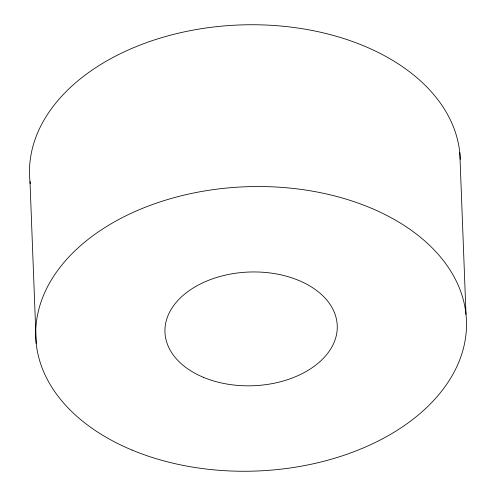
<?xml version="1.0" encoding="UTF-8"?>
<svg xmlns="http://www.w3.org/2000/svg" width="496" height="496" viewBox="0 0 496 496"><rect width="100%" height="100%" fill="white"/><g stroke="black" fill="none" stroke-linecap="round" stroke-linejoin="round"><path stroke-width="0.74" d="M459.798 152.644L466.011 314.427M29.989 181.573L36.202 343.356M30.25 183.793A215.506 142.234 -2.2 0 1 233.424 25.265A215.506 142.234 -2.2 0 1 460.257 159.328M132.06 450.064A215.506 142.234 -2.2 0 0 466.11 333.039A215.506 142.234 -2.2 0 0 155.149 203.577A215.506 142.234 -2.2 0 0 132.06 450.064M203.49 377.357A86.205 56.891 -2.2 0 0 337.106 330.547A86.205 56.891 -2.2 0 0 212.722 278.764A86.205 56.891 -2.2 0 0 203.49 377.357"/></g></svg>
